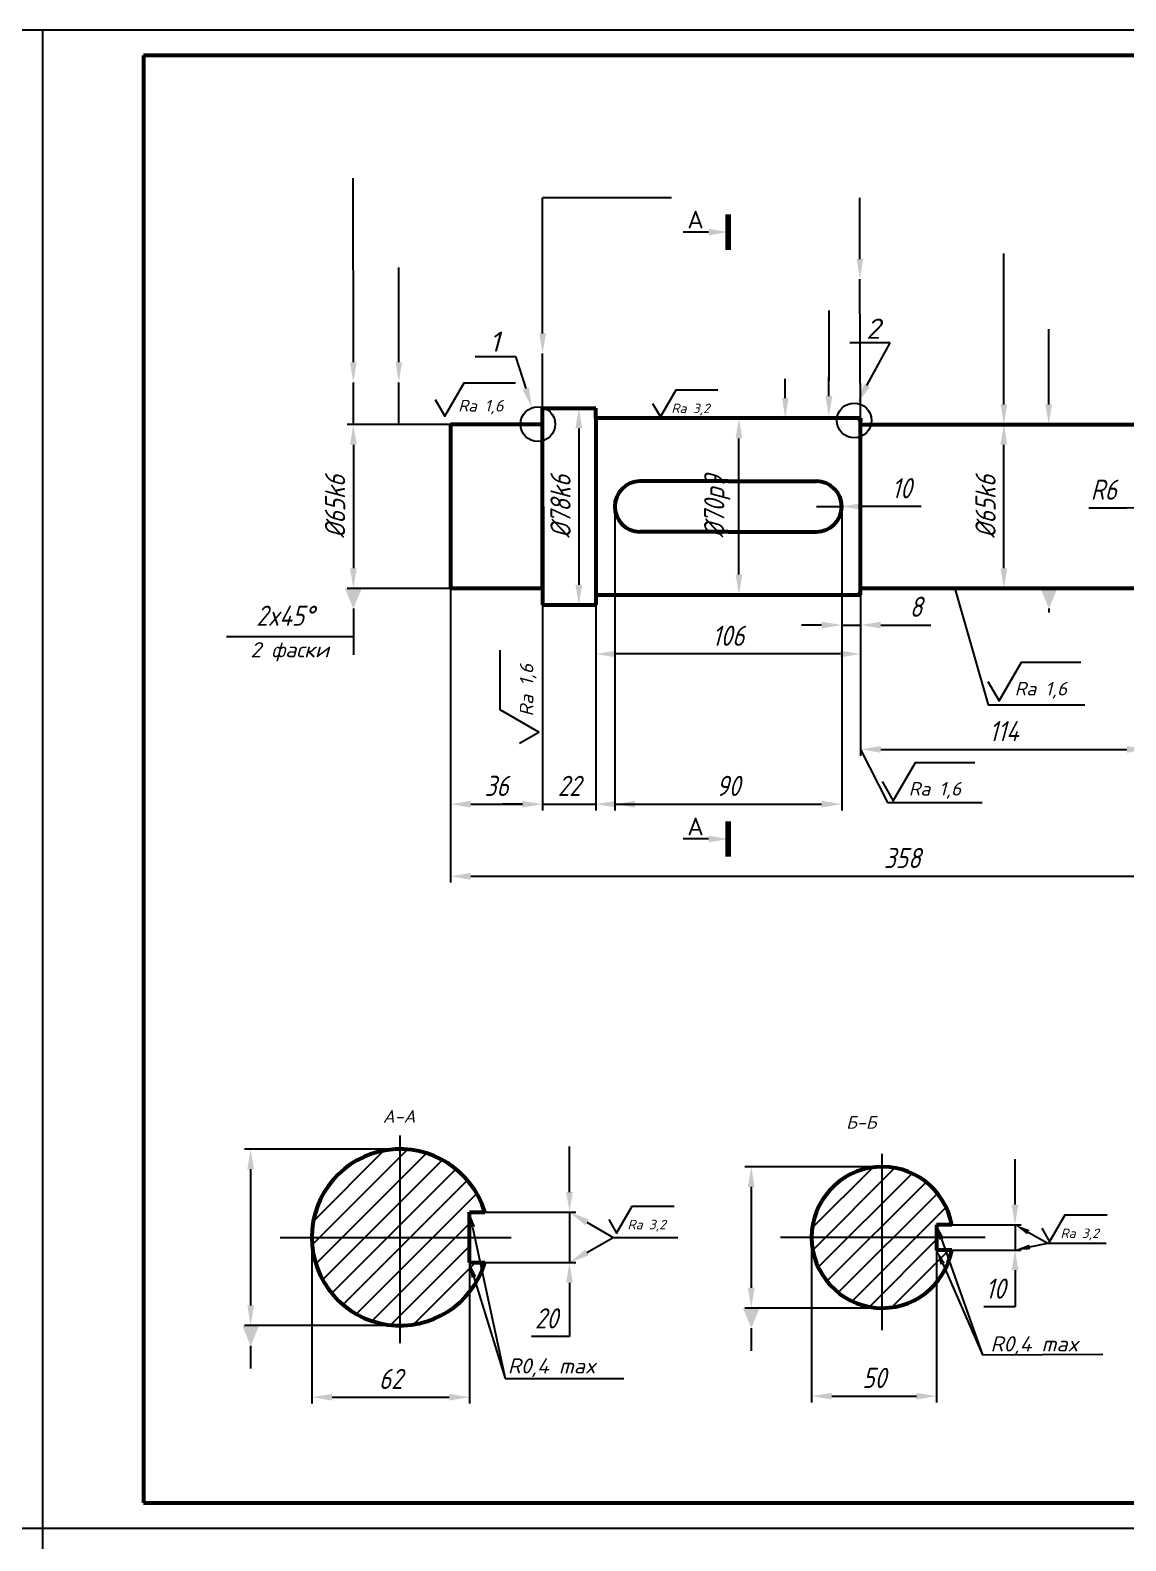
# Model space of a CAD drawing. Header units: millimetres. Extents: x -2503 to -1662, y -1923 to -1329.
# Drawn here: x -2085.2 to -1867.9, y -1628.9 to -1329.4 of the extents above; entities that cross this region are included whole.
import ezdxf
from ezdxf.enums import TextEntityAlignment as Align

# ---------------------------------------------------------------- set-up
doc = ezdxf.new("R2010")
doc.units = ezdxf.units.MM
for name, color, linetype, lineweight in [('Основные', 7, 'Continuous', 53), ('Размеры', 7, 'Continuous', 25), ('РАМКА тонкие', 7, 'Continuous', 25), ('РАМКА1', 7, 'Continuous', 25), ('Тонкие', 7, 'Continuous', 25)]:
    doc.layers.add(name, color=color, linetype=linetype, lineweight=lineweight)
doc.styles.add('ADRF1', font='simplex.shx', dxfattribs={"width": 0.8, "oblique": 15})
doc.styles.get("Standard").update_dxf_attribs({"font": 'GOST_A.TTF', "oblique": 15})
doc.styles.add('TEXT', font='TXTA.SHX')
doc.dimstyles.new('SO-25', dxfattribs={"dimtxt": 4, "dimasz": 4, "dimexe": 1.25, "dimexo": 0, "dimgap": 1.625, "dimtad": 1, "dimtoh": 1, "dimdec": 0, "dimtxsty": 'ADRF1', "dimcen": 2.5, "dimadec": 0, "dimazin": 0, "dimtfac": 1, "dimtdec": 0, "dimtmove": 0, "dimatfit": 3, "dimfxl": 1, "dimarcsym": 0})

# ---------------------------------------------------------------- blocks, each defined once
blk = doc.blocks.new('*D98')
at = {"layer": 'Defpoints', "color": 0, "transparency": 16777216}
for p in [(-1855.71, -1423.95), (-1853.21, -1423.92)]:
    blk.add_point(p, dxfattribs=at)
at = {"layer": 'Тонкие', "color": 0, "lineweight": -2, "transparency": 16777216}
for p, q in [((-1875.28, -1424.09), (-1867.71, -1424.09)), ((-1867.71, -1424.09), (-1859.71, -1424)), ((-1853.21, -1423.92), (-1855.71, -1423.95))]:
    blk.add_line(p, q, dxfattribs=at)
at = {"layer": 'Тонкие', "color": 0, "transparency": 16777216}
blk.add_solid([(-1859.72, -1423.33), (-1859.71, -1424.66), (-1855.71, -1423.95)], dxfattribs=at)
at = {"layer": 'Тонкие', "color": 0, "transparency": 16777216, "insert": (-1872.31, -1420.47), "char_height": 4, "attachment_point": 5, "style": 'ADRF1'}
blk.add_mtext('R6', dxfattribs=at)
blk = doc.blocks.new('*D100')
at = {"layer": 'Defpoints', "color": 0, "transparency": 16777216}
for p in [(-2001.82, -1440.06), (-1822.71, -1437.92), (-1822.71, -1497.13)]:
    blk.add_point(p, dxfattribs=at)
at = {"layer": 'Тонкие', "color": 0, "lineweight": -2, "transparency": 16777216}
for p, q in [((-2001.82, -1440.06), (-2001.82, -1498.38)), ((-1822.71, -1437.92), (-1822.71, -1498.38)), ((-1997.82, -1497.13), (-1826.71, -1497.13))]:
    blk.add_line(p, q, dxfattribs=at)
at = {"layer": 'Тонкие', "color": 0, "transparency": 16777216}
for points in [[(-1997.82, -1496.46), (-1997.82, -1497.79), (-2001.82, -1497.13)], [(-1826.71, -1496.46), (-1826.71, -1497.79), (-1822.71, -1497.13)]]:
    blk.add_solid(points, dxfattribs=at)
at = {"layer": 'Тонкие', "color": 0, "transparency": 16777216, "insert": (-1912.26, -1493.5), "char_height": 4, "attachment_point": 5, "style": 'ADRF1'}
blk.add_mtext('358', dxfattribs=at)
blk = doc.blocks.new('*D101')
at = {"layer": 'Defpoints', "color": 0, "transparency": 16777216}
for p in [(-1920.51, -1440.06), (-1863.71, -1437.92), (-1863.71, -1471.96)]:
    blk.add_point(p, dxfattribs=at)
at = {"layer": 'Тонкие', "color": 0, "lineweight": -2, "transparency": 16777216}
for p, q in [((-1920.51, -1440.06), (-1920.51, -1473.21)), ((-1863.71, -1437.92), (-1863.71, -1473.21)), ((-1916.51, -1471.96), (-1867.71, -1471.96))]:
    blk.add_line(p, q, dxfattribs=at)
at = {"layer": 'Тонкие', "color": 0, "transparency": 16777216}
for points in [[(-1916.51, -1471.3), (-1916.51, -1472.63), (-1920.51, -1471.96)], [(-1867.71, -1471.3), (-1867.71, -1472.63), (-1863.71, -1471.96)]]:
    blk.add_solid(points, dxfattribs=at)
at = {"layer": 'Тонкие', "color": 0, "transparency": 16777216, "insert": (-1892.11, -1468.34), "char_height": 4, "attachment_point": 5, "style": 'ADRF1'}
blk.add_mtext('114', dxfattribs=at)
blk = doc.blocks.new('*D102')
at = {"layer": 'Defpoints', "color": 0, "transparency": 16777216}
for p in [(-1920.51, -1440.06), (-1973.01, -1441.31), (-1973.01, -1453.05)]:
    blk.add_point(p, dxfattribs=at)
at = {"layer": 'Тонкие', "color": 0, "lineweight": -2, "transparency": 16777216}
for p, q in [((-1920.51, -1440.06), (-1920.51, -1454.3)), ((-1973.01, -1441.31), (-1973.01, -1454.3)), ((-1924.51, -1453.05), (-1969.01, -1453.05))]:
    blk.add_line(p, q, dxfattribs=at)
at = {"layer": 'Тонкие', "color": 0, "transparency": 16777216}
for points in [[(-1969.01, -1452.39), (-1969.01, -1453.72), (-1973.01, -1453.05)], [(-1924.51, -1452.39), (-1924.51, -1453.72), (-1920.51, -1453.05)]]:
    blk.add_solid(points, dxfattribs=at)
at = {"layer": 'Тонкие', "color": 0, "transparency": 16777216, "insert": (-1946.76, -1449.43), "char_height": 4, "attachment_point": 5, "style": 'ADRF1'}
blk.add_mtext('106', dxfattribs=at)
blk = doc.blocks.new('*D103')
at = {"layer": 'Defpoints', "color": 0, "transparency": 16777216}
for p in [(-1969.26, -1423.81), (-1924.26, -1423.81), (-1924.26, -1482.83)]:
    blk.add_point(p, dxfattribs=at)
at = {"layer": 'Тонкие', "color": 0, "lineweight": -2, "transparency": 16777216}
for p, q in [((-1969.26, -1423.81), (-1969.26, -1484.08)), ((-1924.26, -1423.81), (-1924.26, -1484.08)), ((-1965.26, -1482.83), (-1928.26, -1482.83))]:
    blk.add_line(p, q, dxfattribs=at)
at = {"layer": 'Тонкие', "color": 0, "transparency": 16777216}
for points in [[(-1965.26, -1482.16), (-1965.26, -1483.49), (-1969.26, -1482.83)], [(-1928.26, -1482.16), (-1928.26, -1483.49), (-1924.26, -1482.83)]]:
    blk.add_solid(points, dxfattribs=at)
at = {"layer": 'Тонкие', "color": 0, "transparency": 16777216, "insert": (-1946.76, -1479.2), "char_height": 4, "attachment_point": 5, "style": 'ADRF1'}
blk.add_mtext('90', dxfattribs=at)
blk = doc.blocks.new('*D104')
at = {"layer": 'Defpoints', "color": 0, "transparency": 16777216}
for p in [(-1924.26, -1423.81), (-1920.51, -1423.81), (-1920.51, -1447.32)]:
    blk.add_point(p, dxfattribs=at)
at = {"layer": 'Тонкие', "color": 0, "lineweight": -2, "transparency": 16777216}
for p, q in [((-1924.26, -1423.81), (-1924.26, -1448.57)), ((-1920.51, -1423.81), (-1920.51, -1448.57)), ((-1928.26, -1447.32), (-1932.26, -1447.32)), ((-1924.26, -1447.32), (-1920.51, -1447.32)), ((-1916.51, -1447.32), (-1906.57, -1447.32))]:
    blk.add_line(p, q, dxfattribs=at)
at = {"layer": 'Тонкие', "color": 0, "transparency": 16777216}
for points in [[(-1928.26, -1446.65), (-1928.26, -1447.98), (-1924.26, -1447.32)], [(-1916.51, -1446.65), (-1916.51, -1447.98), (-1920.51, -1447.32)]]:
    blk.add_solid(points, dxfattribs=at)
at = {"layer": 'Тонкие', "color": 0, "transparency": 16777216, "insert": (-1909.54, -1443.69), "char_height": 4, "attachment_point": 5, "style": 'ADRF1'}
blk.add_mtext('8', dxfattribs=at)
blk = doc.blocks.new('*D105')
at = {"layer": 'Defpoints', "color": 0, "transparency": 16777216}
for p in [(-1892.11, -1407.56), (-1892.11, -1407.56), (-1892.11, -1440.06)]:
    blk.add_point(p, dxfattribs=at)
at = {"layer": 'Тонкие', "color": 0, "lineweight": -2, "transparency": 16777216}
for p, q in [((-1892.11, -1407.56), (-1893.36, -1407.56)), ((-1892.11, -1436.06), (-1892.11, -1411.56)), ((-1892.11, -1440.06), (-1893.36, -1440.06))]:
    blk.add_line(p, q, dxfattribs=at)
at = {"layer": 'Тонкие', "color": 0, "transparency": 16777216}
for points in [[(-1892.78, -1411.56), (-1891.45, -1411.56), (-1892.11, -1407.56)], [(-1892.78, -1436.06), (-1891.45, -1436.06), (-1892.11, -1440.06)]]:
    blk.add_solid(points, dxfattribs=at)
at = {"layer": 'Тонкие', "color": 0, "transparency": 16777216, "insert": (-1895.74, -1423.81), "char_height": 4, "attachment_point": 5, "rotation": 90, "style": 'ADRF1'}
blk.add_mtext('%%C65k6', dxfattribs=at)
blk = doc.blocks.new('*D106')
at = {"layer": 'Defpoints', "color": 0, "transparency": 16777216}
for p in [(-1946.76, -1406.31), (-1944.64, -1406.31), (-1946.76, -1441.31)]:
    blk.add_point(p, dxfattribs=at)
at = {"layer": 'Тонкие', "color": 0, "lineweight": -2, "transparency": 16777216}
for p, q in [((-1946.76, -1406.31), (-1943.39, -1406.31)), ((-1944.64, -1437.31), (-1944.64, -1410.31)), ((-1946.76, -1441.31), (-1943.39, -1441.31))]:
    blk.add_line(p, q, dxfattribs=at)
at = {"layer": 'Тонкие', "color": 0, "transparency": 16777216}
for points in [[(-1945.31, -1410.31), (-1943.97, -1410.31), (-1944.64, -1406.31)], [(-1945.31, -1437.31), (-1943.97, -1437.31), (-1944.64, -1441.31)]]:
    blk.add_solid(points, dxfattribs=at)
at = {"layer": 'Тонкие', "color": 0, "transparency": 16777216, "insert": (-1948.93, -1423.81), "char_height": 4, "attachment_point": 5, "rotation": 90, "style": 'ADRF1'}
blk.add_mtext('%%C70p9', dxfattribs=at)
blk = doc.blocks.new('*D112')
at = {"layer": 'Defpoints', "color": 0, "transparency": 16777216}
for p in [(-1929.26, -1423.81), (-1924.26, -1423.81)]:
    blk.add_point(p, dxfattribs=at)
at = {"layer": 'Тонкие', "color": 0, "lineweight": -2, "transparency": 16777216}
for p, q in [((-1929.26, -1423.81), (-1924.26, -1423.81)), ((-1908.49, -1423.81), (-1920.26, -1423.81))]:
    blk.add_line(p, q, dxfattribs=at)
at = {"layer": 'Тонкие', "color": 0, "transparency": 16777216}
blk.add_solid([(-1920.26, -1423.14), (-1920.26, -1424.47), (-1924.26, -1423.81)], dxfattribs=at)
at = {"layer": 'Тонкие', "color": 0, "transparency": 16777216, "insert": (-1912.38, -1420.18), "char_height": 4, "attachment_point": 5, "style": 'ADRF1'}
blk.add_mtext('10', dxfattribs=at)
blk = doc.blocks.new('*D113')
at = {"layer": 'Defpoints', "color": 0, "transparency": 16777216}
for p in [(-2001.82, -1407.56), (-2021.09, -1440.06), (-2001.82, -1440.06)]:
    blk.add_point(p, dxfattribs=at)
at = {"layer": 'Тонкие', "color": 0, "lineweight": -2, "transparency": 16777216}
for p, q in [((-2001.82, -1407.56), (-2022.34, -1407.56)), ((-2021.09, -1411.56), (-2021.09, -1436.06)), ((-2001.82, -1440.06), (-2022.34, -1440.06))]:
    blk.add_line(p, q, dxfattribs=at)
at = {"layer": 'Тонкие', "color": 0, "transparency": 16777216}
for points in [[(-2021.75, -1411.56), (-2020.42, -1411.56), (-2021.09, -1407.56)], [(-2021.75, -1436.06), (-2020.42, -1436.06), (-2021.09, -1440.06)]]:
    blk.add_solid(points, dxfattribs=at)
at = {"layer": 'Тонкие', "color": 0, "transparency": 16777216, "insert": (-2024.71, -1423.81), "char_height": 4, "attachment_point": 5, "rotation": 90, "style": 'ADRF1'}
blk.add_mtext('%%C65k6', dxfattribs=at)
blk = doc.blocks.new('*D114')
at = {"layer": 'Defpoints', "color": 0, "transparency": 16777216}
for p in [(-2001.82, -1440.06), (-1983.57, -1440.06), (-1983.57, -1482.83)]:
    blk.add_point(p, dxfattribs=at)
at = {"layer": 'Тонкие', "color": 0, "lineweight": -2, "transparency": 16777216}
for p, q in [((-2001.82, -1440.06), (-2001.82, -1484.08)), ((-1983.57, -1440.06), (-1983.57, -1484.08)), ((-1997.82, -1482.83), (-1987.57, -1482.83))]:
    blk.add_line(p, q, dxfattribs=at)
at = {"layer": 'Тонкие', "color": 0, "transparency": 16777216}
for points in [[(-1997.82, -1482.16), (-1997.82, -1483.49), (-2001.82, -1482.83)], [(-1987.57, -1482.16), (-1987.57, -1483.49), (-1983.57, -1482.83)]]:
    blk.add_solid(points, dxfattribs=at)
at = {"layer": 'Тонкие', "color": 0, "transparency": 16777216, "insert": (-1992.69, -1479.2), "char_height": 4, "attachment_point": 5, "style": 'ADRF1'}
blk.add_mtext('36', dxfattribs=at)
blk = doc.blocks.new('*D115')
at = {"layer": 'Defpoints', "color": 0, "transparency": 16777216}
for p in [(-1983.57, -1443.31), (-1973.01, -1443.31), (-1973.01, -1482.83)]:
    blk.add_point(p, dxfattribs=at)
at = {"layer": 'Тонкие', "color": 0, "lineweight": -2, "transparency": 16777216}
for p, q in [((-1983.57, -1443.31), (-1983.57, -1484.08)), ((-1973.01, -1443.31), (-1973.01, -1484.08)), ((-1987.57, -1482.83), (-1991.57, -1482.83)), ((-1983.57, -1482.83), (-1973.01, -1482.83)), ((-1969.01, -1482.83), (-1965.01, -1482.83))]:
    blk.add_line(p, q, dxfattribs=at)
at = {"layer": 'Тонкие', "color": 0, "transparency": 16777216}
for points in [[(-1987.57, -1482.16), (-1987.57, -1483.49), (-1983.57, -1482.83)], [(-1969.01, -1482.16), (-1969.01, -1483.49), (-1973.01, -1482.83)]]:
    blk.add_solid(points, dxfattribs=at)
at = {"layer": 'Тонкие', "color": 0, "transparency": 16777216, "insert": (-1978.29, -1479.2), "char_height": 4, "attachment_point": 5, "style": 'ADRF1'}
blk.add_mtext('22', dxfattribs=at)
blk = doc.blocks.new('*D116')
at = {"layer": 'Defpoints', "color": 0, "transparency": 16777216}
for p in [(-1978.29, -1404.31), (-1978.29, -1443.31), (-1976.38, -1443.31)]:
    blk.add_point(p, dxfattribs=at)
at = {"layer": 'Тонкие', "color": 0, "lineweight": -2, "transparency": 16777216}
for p, q in [((-1978.29, -1404.31), (-1975.13, -1404.31)), ((-1976.38, -1408.31), (-1976.38, -1439.31)), ((-1978.29, -1443.31), (-1975.13, -1443.31))]:
    blk.add_line(p, q, dxfattribs=at)
at = {"layer": 'Тонкие', "color": 0, "transparency": 16777216}
for points in [[(-1977.05, -1408.31), (-1975.72, -1408.31), (-1976.38, -1404.31)], [(-1977.05, -1439.31), (-1975.72, -1439.31), (-1976.38, -1443.31)]]:
    blk.add_solid(points, dxfattribs=at)
at = {"layer": 'Тонкие', "color": 0, "transparency": 16777216, "insert": (-1980.01, -1423.81), "char_height": 4, "attachment_point": 5, "rotation": 90, "style": 'ADRF1'}
blk.add_mtext('%%C78k6', dxfattribs=at)
blk = doc.blocks.new('*D117')
at = {"layer": 'Defpoints', "color": 0, "transparency": 16777216}
for p in [(-1995.05, -1563.72), (-1995.05, -1573.72), (-1978.23, -1573.72)]:
    blk.add_point(p, dxfattribs=at)
at = {"layer": 'Тонкие', "color": 0, "lineweight": -2, "transparency": 16777216}
for p, q in [((-1978.23, -1559.72), (-1978.23, -1555.72)), ((-1995.05, -1563.72), (-1976.98, -1563.72)), ((-1978.23, -1563.72), (-1978.23, -1573.72)), ((-1995.05, -1573.72), (-1976.98, -1573.72)), ((-1978.23, -1577.72), (-1978.23, -1588.39)), ((-1978.23, -1588.39), (-1985.75, -1588.39))]:
    blk.add_line(p, q, dxfattribs=at)
at = {"layer": 'Тонкие', "color": 0, "transparency": 16777216}
for points in [[(-1978.9, -1559.72), (-1977.57, -1559.72), (-1978.23, -1563.72)], [(-1978.9, -1577.72), (-1977.57, -1577.72), (-1978.23, -1573.72)]]:
    blk.add_solid(points, dxfattribs=at)
at = {"layer": 'Тонкие', "color": 0, "transparency": 16777216, "insert": (-1982.81, -1584.77), "char_height": 4, "attachment_point": 5, "style": 'ADRF1'}
blk.add_mtext('20', dxfattribs=at)
blk = doc.blocks.new('*D118')
at = {"layer": 'Defpoints', "color": 0, "transparency": 16777216}
for p in [(-2029.32, -1568.72), (-1998.07, -1568.72), (-1998.07, -1600.4)]:
    blk.add_point(p, dxfattribs=at)
at = {"layer": 'Тонкие', "color": 0, "lineweight": -2, "transparency": 16777216}
for p, q in [((-2029.32, -1568.72), (-2029.32, -1601.65)), ((-1998.07, -1568.72), (-1998.07, -1601.65)), ((-2025.32, -1600.4), (-2002.07, -1600.4))]:
    blk.add_line(p, q, dxfattribs=at)
at = {"layer": 'Тонкие', "color": 0, "transparency": 16777216}
for points in [[(-2025.32, -1599.74), (-2025.32, -1601.07), (-2029.32, -1600.4)], [(-2002.07, -1599.74), (-2002.07, -1601.07), (-1998.07, -1600.4)]]:
    blk.add_solid(points, dxfattribs=at)
at = {"layer": 'Тонкие', "color": 0, "transparency": 16777216, "insert": (-2013.7, -1596.78), "char_height": 4, "attachment_point": 5, "style": 'ADRF1'}
blk.add_mtext('62', dxfattribs=at)
blk = doc.blocks.new('*D119')
at = {"layer": 'Defpoints', "color": 0, "transparency": 16777216}
for p in [(-1930.22, -1568.72), (-1905.44, -1568.72), (-1905.44, -1600.2)]:
    blk.add_point(p, dxfattribs=at)
at = {"layer": 'Тонкие', "color": 0, "lineweight": -2, "transparency": 16777216}
for p, q in [((-1930.22, -1568.72), (-1930.22, -1601.45)), ((-1905.44, -1568.72), (-1905.44, -1601.45)), ((-1926.22, -1600.2), (-1909.44, -1600.2))]:
    blk.add_line(p, q, dxfattribs=at)
at = {"layer": 'Тонкие', "color": 0, "transparency": 16777216}
for points in [[(-1926.22, -1599.54), (-1926.22, -1600.87), (-1930.22, -1600.2)], [(-1909.44, -1599.54), (-1909.44, -1600.87), (-1905.44, -1600.2)]]:
    blk.add_solid(points, dxfattribs=at)
at = {"layer": 'Тонкие', "color": 0, "transparency": 16777216, "insert": (-1917.83, -1596.58), "char_height": 4, "attachment_point": 5, "style": 'ADRF1'}
blk.add_mtext('50', dxfattribs=at)
blk = doc.blocks.new('*D120')
at = {"layer": 'Defpoints', "color": 0, "transparency": 16777216}
for p in [(-1902.44, -1566.22), (-1902.44, -1571.22), (-1889.9, -1571.22)]:
    blk.add_point(p, dxfattribs=at)
at = {"layer": 'Тонкие', "color": 0, "lineweight": -2, "transparency": 16777216}
for p, q in [((-1889.9, -1562.22), (-1889.9, -1558.22)), ((-1902.44, -1566.22), (-1888.65, -1566.22)), ((-1889.9, -1566.22), (-1889.9, -1571.22)), ((-1902.44, -1571.22), (-1888.65, -1571.22)), ((-1889.9, -1575.22), (-1889.9, -1582.49)), ((-1889.9, -1582.49), (-1896.05, -1582.49))]:
    blk.add_line(p, q, dxfattribs=at)
at = {"layer": 'Тонкие', "color": 0, "transparency": 16777216}
for points in [[(-1890.56, -1562.22), (-1889.23, -1562.22), (-1889.9, -1566.22)], [(-1890.56, -1575.22), (-1889.23, -1575.22), (-1889.9, -1571.22)]]:
    blk.add_solid(points, dxfattribs=at)
at = {"layer": 'Тонкие', "color": 0, "transparency": 16777216, "insert": (-1893.78, -1578.87), "char_height": 4, "attachment_point": 5, "style": 'ADRF1'}
blk.add_mtext('10', dxfattribs=at)

msp = doc.modelspace()

# ---------------------------------------------------------------- hatches: boundary and pattern name
at = {"layer": 'Тонкие'}
h = msp.add_hatch(dxfattribs=at)
h.set_pattern_fill('ANSI31', color=256)
h.set_pattern_definition([(45, (-2715.9105, -1973.9916), (-2.245064, 2.245064), [])])
h.paths.add_polyline_path([(-1995.05, -1573.72), (-1998.07, -1573.72), (-1998.07, -1563.72), (-1995.05, -1563.72, 6.854102)])
h = msp.add_hatch(dxfattribs=at)
h.set_pattern_fill('ANSI31', color=256)
h.set_pattern_definition([(45, (-2414.6147, -1921.1615), (-2.245064, 2.245064), [])])
h.paths.add_polyline_path([(-1902.44, -1571.22), (-1905.44, -1571.22), (-1905.44, -1566.22), (-1902.44, -1566.22, 11.109991)])

# ---------------------------------------------------------------- linework, layer by layer
at = {"color": 7, "linetype": 'Continuous', "lineweight": 80}
for p, q in [((-1946.76, -1372.9), (-1946.76, -1365.9)), ((-1946.76, -1493.23), (-1946.76, -1486.23))]:
    msp.add_line(p, q, dxfattribs=at)
for points in [[(-2004.87, -1402.61), (-2002.96, -1405.9), (-1999.15, -1399.31), (-1988.94, -1399.31)], [(-1961.75, -1403.36), (-1960.2, -1406.04), (-1957.11, -1400.68), (-1948.82, -1400.68)], [(-1988.15, -1470.73), (-1984.33, -1468.53), (-1991.97, -1464.12), (-1991.97, -1452.3)], [(-1895.26, -1458.52), (-1893.05, -1462.34), (-1888.64, -1454.7), (-1876.82, -1454.7)], [(-1916.27, -1478.36), (-1914.07, -1482.18), (-1909.66, -1474.54), (-1897.84, -1474.54)], [(-1970.44, -1565.19), (-1968.89, -1567.87), (-1965.8, -1562.51), (-1957.51, -1562.51)], [(-1884.59, -1566.92), (-1883.04, -1569.6), (-1879.95, -1564.24), (-1871.66, -1564.24)]]:
    msp.add_lwpolyline(points)
at = {"linetype": 'Continuous', "lineweight": 25}
for points in [[(-1946.76, -1369.4), (-1950.67, -1368.74), (-1950.67, -1370.05)], [(-1946.76, -1489.73), (-1950.67, -1489.08), (-1950.67, -1490.38)]]:
    msp.add_solid(points, dxfattribs=at)
at = {"layer": 'Основные'}
for p, q in [((-2062.69, -1334.37), (-2062.69, -1621.37)), ((-1667.19, -1334.37), (-2062.69, -1334.37)), ((-1983.57, -1423.81), (-1983.57, -1404.31)), ((-1983.57, -1404.31), (-1973.01, -1404.31)), ((-1973.01, -1406.31), (-1973.01, -1404.31)), ((-1983.57, -1407.56), (-2001.82, -1407.56)), ((-2001.82, -1407.56), (-2001.82, -1440.06)), ((-1983.57, -1440.06), (-1983.57, -1407.56)), ((-1920.51, -1406.31), (-1973.01, -1406.31)), ((-1973.01, -1406.31), (-1973.01, -1441.31)), ((-1920.51, -1406.31), (-1921.01, -1406.31)), ((-1921.01, -1406.31), (-1920.51, -1406.81)), ((-1920.51, -1441.31), (-1920.51, -1406.31)), ((-1920.51, -1406.31), (-1920.51, -1406.81)), ((-1920.51, -1407.56), (-1863.71, -1407.56)), ((-1946.76, -1418.81), (-1964.26, -1418.81)), ((-1946.76, -1418.81), (-1929.26, -1418.81)), ((-1983.57, -1423.81), (-1983.57, -1443.31)), ((-1946.76, -1428.81), (-1964.26, -1428.81)), ((-1946.76, -1428.81), (-1929.26, -1428.81)), ((-1983.57, -1440.06), (-2001.82, -1440.06)), ((-1863.71, -1440.06), (-1920.51, -1440.06)), ((-1983.57, -1443.31), (-1973.01, -1443.31)), ((-1973.01, -1441.31), (-1920.51, -1441.31)), ((-1973.01, -1441.31), (-1973.01, -1443.31)), ((-1920.51, -1440.81), (-1921.01, -1441.31)), ((-1920.51, -1441.31), (-1920.51, -1440.81)), ((-1998.07, -1573.72), (-1998.07, -1563.72)), ((-1998.07, -1563.72), (-1995.05, -1563.72)), ((-1902.44, -1566.22), (-1905.44, -1566.22)), ((-1905.44, -1566.22), (-1905.44, -1571.22)), ((-1998.07, -1568.72), (-1998.07, -1568.72)), ((-1902.44, -1571.22), (-1905.44, -1571.22)), ((-1998.07, -1573.72), (-1995.05, -1573.72)), ((-2062.69, -1621.37), (-1667.19, -1621.37))]:
    msp.add_line(p, q, dxfattribs=at)
for centre, radius, start, end in [((-1964.26, -1423.81), 5, 90, 270), ((-1929.26, -1423.81), 5, 270, 90), ((-2011.82, -1568.72), 17.5, 16.6015, 343.3985), ((-1916.22, -1568.72), 14, 10.2866, 349.7134)]:
    msp.add_arc(centre, radius, start, end, dxfattribs=at)
at = {"layer": 'Размеры'}
for p, q in [((-2021.09, -1395.22), (-2021.1, -1358.72)), ((-1983.57, -1389.48), (-1983.57, -1362.61)), ((-1958, -1362.61), (-1983.57, -1362.61)), ((-1920.65, -1374.74), (-1920.69, -1362.61)), ((-1950.67, -1369.4), (-1955.67, -1369.4)), ((-1892.11, -1403.6), (-1892.11, -1373.66)), ((-2012.08, -1395.19), (-2012.08, -1376.43)), ((-1920.51, -1406.31), (-1920.65, -1378.74)), ((-1926.83, -1384.93), (-1926.83, -1398.89)), ((-1883.22, -1403.59), (-1883.22, -1388.62)), ((-1996.92, -1394.09), (-1988.92, -1394.09)), ((-1988.92, -1394.09), (-1986.9, -1400.41)), ((-1983.57, -1423.81), (-1983.57, -1393.48)), ((-1935.46, -1402.31), (-1935.5, -1398.49)), ((-1926.8, -1401.93), (-1926.84, -1398.12)), ((-2021.09, -1407.56), (-2021.09, -1399.19)), ((-2012.08, -1407.56), (-2012.08, -1399.19)), ((-1901.83, -1440.06), (-1895.2, -1463.15)), ((-2021.09, -1444.06), (-2021.09, -1446.06)), ((-2021.09, -1446.06), (-2021.09, -1453.24)), ((-1883.17, -1444.06), (-1883.17, -1444.81)), ((-2021.09, -1449.65), (-2046.27, -1449.65)), ((-1895.2, -1463.15), (-1876.05, -1463.15)), ((-1920.51, -1471.96), (-1915.16, -1482.49)), ((-1915.16, -1482.49), (-1915.16, -1482.49)), ((-1915.16, -1482.49), (-1896.42, -1482.49)), ((-1950.67, -1489.73), (-1955.67, -1489.73)), ((-1978.23, -1555.72), (-1978.23, -1550.72)), ((-1889.9, -1558.22), (-1889.9, -1553.22)), ((-1974.77, -1565.72), (-1969.57, -1568.72)), ((-1997.44, -1566.66), (-1990.98, -1596.67)), ((-1974.77, -1571.72), (-1969.57, -1568.72)), ((-1969.57, -1568.72), (-1956.75, -1568.72)), ((-1904.45, -1569.05), (-1896.37, -1592)), ((-1887.27, -1567.68), (-1883.36, -1569.86)), ((-1886.96, -1570.61), (-1883.36, -1569.86)), ((-1883.36, -1569.86), (-1871.83, -1569.86)), ((-1904.24, -1573.97), (-1896.37, -1592)), ((-1997.19, -1576.59), (-1990.98, -1596.67)), ((-1942.19, -1586.72), (-1942.19, -1591.19)), ((-2041.45, -1590.22), (-2041.45, -1594.69)), ((-1896.37, -1592), (-1872.51, -1591.88)), ((-1990.98, -1596.67), (-1967.47, -1596.67))]:
    msp.add_line(p, q, dxfattribs=at)
for points in [[(-1986.27, -1400.21), (-1985.69, -1404.22), (-1987.54, -1400.61)], [(-1997.93, -1566.76), (-1998.07, -1563.72), (-1996.95, -1566.55)], [(-1975.1, -1566.3), (-1978.23, -1563.72), (-1974.44, -1565.15)], [(-1904.92, -1569.22), (-1905.44, -1566.22), (-1903.98, -1568.89)], [(-1887.52, -1568.12), (-1889.9, -1566.22), (-1887.03, -1567.25)], [(-1974.44, -1572.3), (-1978.23, -1573.72), (-1975.1, -1571.15)], [(-1904.7, -1574.17), (-1905.44, -1571.22), (-1903.79, -1573.77)], [(-1886.86, -1571.1), (-1889.9, -1571.22), (-1887.06, -1570.12)], [(-1997.67, -1576.74), (-1998.07, -1573.72), (-1996.71, -1576.44)]]:
    msp.add_solid(points, dxfattribs=at)
at = {"layer": 'РАМКА тонкие'}
for p, q in [((-2082.69, -1329.37), (-2082.69, -1923.37)), ((-2503.19, -1626.37), (-1662.19, -1626.37))]:
    msp.add_line(p, q, dxfattribs=at)
at = {"layer": 'РАМКА1'}
msp.add_line((-1662.19, -1329.37), (-2503.19, -1329.37), dxfattribs=at)
at = {"layer": 'Тонкие'}
for p, q in [((-1914.65, -1391.36), (-1922.65, -1391.36)), ((-1919.27, -1399.83), (-1914.65, -1391.36)), ((-2011.82, -1551.22), (-2042.7, -1551.22)), ((-2011.82, -1589.69), (-2011.82, -1548.5)), ((-1916.22, -1587.1), (-1916.22, -1552.16)), ((-2041.45, -1555.22), (-2041.45, -1582.22)), ((-1916.22, -1554.72), (-1943.44, -1554.72)), ((-1942.19, -1558.72), (-1942.19, -1578.72)), ((-2035.62, -1568.72), (-1989.8, -1568.72)), ((-1895.84, -1568.72), (-1936.38, -1568.72)), ((-1916.22, -1582.72), (-1943.44, -1582.72)), ((-2011.82, -1586.22), (-2042.7, -1586.22))]:
    msp.add_line(p, q, dxfattribs=at)
for centre in [(-1984.51, -1407.47), (-1921.78, -1406.74)]:
    msp.add_circle(centre, 3.45, dxfattribs=at)
for points in [[(-1921.32, -1374.74), (-1919.99, -1374.74), (-1920.65, -1378.74)], [(-1984.23, -1389.48), (-1982.9, -1389.48), (-1983.57, -1393.48)], [(-2021.75, -1395.19), (-2020.42, -1395.19), (-2021.09, -1399.19)], [(-2012.74, -1395.19), (-2011.41, -1395.19), (-2012.08, -1399.19)], [(-1919.86, -1399.51), (-1921.19, -1403.34), (-1918.69, -1400.15)], [(-1936.12, -1402.31), (-1934.79, -1402.31), (-1935.46, -1406.31)], [(-1927.47, -1401.93), (-1926.13, -1401.93), (-1926.8, -1405.93)], [(-1892.78, -1403.56), (-1891.45, -1403.56), (-1892.11, -1407.56)], [(-1883.89, -1403.56), (-1882.56, -1403.56), (-1883.22, -1407.56)], [(-2022.75, -1440.06), (-2019.42, -1440.06), (-2021.09, -1444.06)], [(-1884.84, -1440.06), (-1881.51, -1440.06), (-1883.17, -1444.06)], [(-2042.12, -1555.22), (-2040.79, -1555.22), (-2041.45, -1551.22)], [(-1942.86, -1558.72), (-1941.53, -1558.72), (-1942.19, -1554.72)], [(-1942.86, -1578.72), (-1941.53, -1578.72), (-1942.19, -1582.72)], [(-2042.12, -1582.22), (-2040.79, -1582.22), (-2041.45, -1586.22)], [(-1943.86, -1582.72), (-1940.53, -1582.72), (-1942.19, -1586.72)], [(-2043.12, -1586.22), (-2039.79, -1586.22), (-2041.45, -1590.22)]]:
    msp.add_solid(points, dxfattribs=at)

# ---------------------------------------------------------------- texts
at = {"attachment_point": 1}
for s, width, gutter_width, insert, char_height in [('\\pxt2;{\\Fsimplex|c0;Ra 1,6}', 11.4106, 9.55, (-2000.29, -1402.67), 2.3106), ('\\pxt2;{\\Fsimplex|c0;Ra 3,2}', 9.9888, 7.75, (-1958.03, -1403.41), 1.8759), ('\\pxt2;{\\Fsimplex|c0;Ra 1,6}', 13.2096, 11.06, (-1889.97, -1458.59), 2.6749), ('\\pxt2;{\\Fsimplex|c0;Ra 1,6}', 13.2096, 11.06, (-1910.98, -1478.44), 2.6749), ('\\pxt2;{\\Fsimplex|c0;Ra 3,2}', 9.9888, 7.75, (-1966.73, -1565.24), 1.8759), ('\\pxt2;{\\Fsimplex|c0;Ra 3,2}', 9.9888, 7.75, (-1880.88, -1566.97), 1.8759)]:
    msp.add_mtext_dynamic_manual_height_columns(s, width=width, gutter_width=gutter_width, heights=[0], dxfattribs=dict(at, insert=insert, char_height=char_height))
at = {"insert": (-1988.08, -1465.44), "char_height": 2.6749, "attachment_point": 1, "rotation": 90}
msp.add_mtext_dynamic_manual_height_columns('\\pxt2;{\\Fsimplex|c0;Ra 1,6}', width=13.2096, gutter_width=11.06, heights=[0], dxfattribs=at)
at = {"style": 'TEXT'}
for p in [(-1953.24, -1366.91), (-1953.24, -1487.24)]:
    msp.add_attdef('А', text='1', height=3.5, dxfattribs=at).set_placement(p, align=Align.MIDDLE_CENTER)
at = {"layer": 'Размеры', "insert": (-1992.02, -1389.11), "char_height": 4, "attachment_point": 3}
msp.add_mtext('{\\Fsimplex|c204;1}', dxfattribs=at)
at = {"layer": 'Размеры', "ltscale": 0.95, "char_height": 3, "attachment_point": 1}
for insert in [(-1894.77, -1588.33), (-1990.47, -1592.7)]:
    msp.add_mtext('{\\Fsimplex|c0;R0,4 max}', dxfattribs=dict(at, insert=insert))
at = {"layer": 'Тонкие', "insert": (-1919.44, -1386.55), "char_height": 4, "attachment_point": 1}
msp.add_mtext('{\\Fsimplex|c204;2}', dxfattribs=at)
at = {"layer": 'Тонкие', "insert": (-2034.64, -1445.46), "char_height": 4, "attachment_point": 5, "style": 'ADRF1'}
msp.add_mtext('2x45%%D', dxfattribs=at)
at = {"layer": 'Тонкие', "insert": (-2025.9, -1450.7), "char_height": 3, "width": 19.6773, "attachment_point": 3}
msp.add_mtext('{\\Fsimplex|c204;2 фаски}', dxfattribs=at)
at = {"layer": 'Тонкие', "char_height": 2.5, "attachment_point": 1}
for s, insert in [('{\\Fsimplex|c204;А\\Fsimplex|c0;-\\Fsimplex|c204;А}', (-2015.24, -1543.47)), ('{\\Fsimplex|c204;Б\\Fsimplex|c0;-\\Fsimplex|c204;Б}', (-1923.39, -1544.67))]:
    msp.add_mtext_dynamic_manual_height_columns(s, width=19.0972, gutter_width=12.5, heights=[0], dxfattribs=dict(at, insert=insert))

# ---------------------------------------------------------------- dimensions: what is measured, and where the dimension line sits
at = {"layer": 'Тонкие'}
for base, p1, p2, text, picture, middle in [((-1976.38, -1443.31), (-1978.29, -1404.31), (-1978.29, -1443.31), '%%C78k6', '*D116', (-1980.01, -1423.81)), ((-1892.11, -1407.56), (-1892.11, -1440.06), (-1892.11, -1407.56), '%%C65k6', '*D105', (-1895.74, -1423.81))]:
    dim = msp.add_linear_dim(base=base, p1=p1, p2=p2, angle=90, text=text, dimstyle='SO-25', dxfattribs=at)
    dim.commit()
    dim.dimension.update_dxf_attribs({"geometry": picture, "text_midpoint": middle})
for base, p1, p2, text, picture, middle in [((-2021.09, -1440.06), (-2001.82, -1407.56), (-2001.82, -1440.06), '%%C65k6', '*D113', (-2021.09, -1423.81)), ((-1944.64, -1406.31), (-1946.76, -1441.31), (-1946.76, -1406.31), '%%C70p9', '*D106', (-1944.64, -1423.81)), ((-1978.23, -1573.72), (-1995.05, -1563.72), (-1995.05, -1573.72), '20', '*D117', (-1982.81, -1588.39)), ((-1889.9, -1571.22), (-1902.44, -1566.22), (-1902.44, -1571.22), '10', '*D120', (-1893.78, -1582.49))]:
    dim = msp.add_linear_dim(base=base, p1=p1, p2=p2, angle=90, text=text, dimstyle='SO-25', dxfattribs=at)
    dim.commit()
    dim.dimension.update_dxf_attribs({"geometry": picture, "text_midpoint": middle, "dimtype": 160})
for center, mpoint, text, picture, middle in [((-1929.26, -1423.81), (-1924.26, -1423.81), '10', '*D112', (-1912.38, -1420.18)), ((-1853.21, -1423.92), (-1855.71, -1423.95), 'R6', '*D98', (-1872.31, -1420.47))]:
    dim = msp.add_radius_dim(center=center, mpoint=mpoint, text=text, dimstyle='SO-25', dxfattribs=at)
    dim.commit()
    dim.dimension.update_dxf_attribs({"geometry": picture, "text_midpoint": middle})
for base, p1, p2, text, picture, middle in [((-1924.26, -1482.83), (-1969.26, -1423.81), (-1924.26, -1423.81), '90', '*D103', (-1946.76, -1479.2)), ((-1920.51, -1447.32), (-1924.26, -1423.81), (-1920.51, -1423.81), '8', '*D104', (-1909.54, -1443.69)), ((-1983.57, -1482.83), (-2001.82, -1440.06), (-1983.57, -1440.06), '36', '*D114', (-1992.69, -1479.2)), ((-1973.01, -1453.05), (-1920.51, -1440.06), (-1973.01, -1441.31), '106', '*D102', (-1946.76, -1449.43)), ((-1973.01, -1482.83), (-1983.57, -1443.31), (-1973.01, -1443.31), '22', '*D115', (-1978.29, -1479.2)), ((-1998.07, -1600.4), (-2029.32, -1568.72), (-1998.07, -1568.72), '62', '*D118', (-2013.7, -1596.78)), ((-1905.44, -1600.2), (-1930.22, -1568.72), (-1905.44, -1568.72), '50', '*D119', (-1917.83, -1596.58))]:
    dim = msp.add_linear_dim(base=base, p1=p1, p2=p2, text=text, dimstyle='SO-25', dxfattribs=at)
    dim.commit()
    dim.dimension.update_dxf_attribs({"geometry": picture, "text_midpoint": middle})
for base, p1, p2, text, picture, middle in [((-1822.71, -1497.13), (-2001.82, -1440.06), (-1822.71, -1437.92), '358', '*D100', (-1912.26, -1497.13)), ((-1863.71, -1471.96), (-1920.51, -1440.06), (-1863.71, -1437.92), '114', '*D101', (-1892.11, -1471.96))]:
    dim = msp.add_linear_dim(base=base, p1=p1, p2=p2, text=text, dimstyle='SO-25', dxfattribs=at)
    dim.commit()
    dim.dimension.update_dxf_attribs({"geometry": picture, "text_midpoint": middle, "dimtype": 160})

doc.saveas('drawing.dxf')
